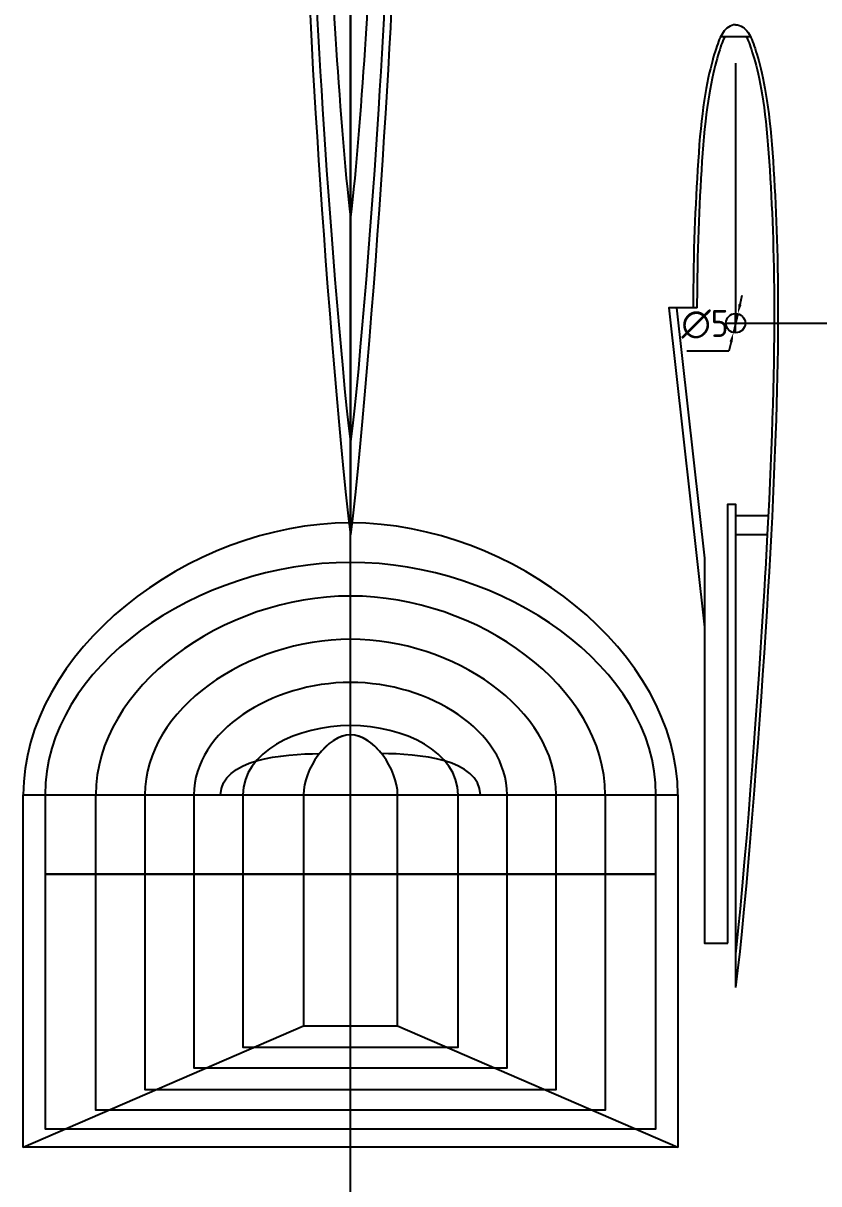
# Model space of a CAD drawing. Extents: x 426 to 4535, y 0 to 2050.
# Drawn here: x 1415 to 1621.6, y 399 to 700.4 of the extents above; entities that cross this region are included whole.
import ezdxf

# ---------------------------------------------------------------- set-up
doc = ezdxf.new("R2010")
doc.units = 0
doc.layers.get('0').update_dxf_attribs({"linetype": 'CONTINUOUS'})
doc.layers.get('DEFPOINTS').update_dxf_attribs({"linetype": 'CONTINUOUS'})
for name, color, linetype in [('AILE', 1, 'CONTINUOUS'), ('COUPLES', 140, 'CONTINUOUS'), ('DIM', 7, 'CONTINUOUS'), ('FUSELAGE', 5, 'CONTINUOUS'), ('NERVSTAB', 83, 'CONTINUOUS')]:
    doc.layers.add(name, color=color, linetype=linetype)
doc.styles.get("Standard").update_dxf_attribs({"font": 'ISOCP', "height": 7})
doc.dimstyles.new('ISO-25$3', dxfattribs={"dimtxt": 7, "dimasz": 2.5, "dimexe": 1.3, "dimexo": 0.6, "dimgap": 1.5, "dimtad": 0, "dimtih": 1, "dimtoh": 1, "dimdec": 4, "dimtxsty": 'STANDARD', "dimcen": 2.5, "dimazin": 3, "dimtfac": 1, "dimtdec": 4, "dimtmove": 0, "dimatfit": 3, "dimtvp": 1, "dimtolj": 1, "dimtzin": 0})

# ---------------------------------------------------------------- blocks, each defined once
blk = doc.blocks.new('PROFIL2')
at = {"layer": 'AILE'}
blk.add_line((-1522.2, 0), (1522.2, 0), dxfattribs=at)
for points in [[(-1522.2, 0, 0), (-1521.8, 6.3, 0), (-1520.4, 12.1, 0), (-1518.2, 17.6, 0), (-1515.2, 22.7, 0), (-1511.7, 27.4, 0), (-1507.6, 31.8, 0), (-1503.1, 35.8, 0), (-1498.3, 39.5, 0), (-1493.2, 42.8, 0), (-1487.8, 45.9, 0), (-1482.1, 48.7, 0), (-1476, 51.4, 0), (-1469.5, 54, 0), (-1462.5, 56.5, 0), (-1455, 59.1, 0), (-1447, 61.8, 0), (-1438.3, 64.5, 0), (-1429, 67.4, 0), (-1418.9, 70.4, 0), (-1408, 73.5, 0), (-1396.1, 76.6, 0), (-1383.3, 79.8, 0), (-1369.4, 83, 0), (-1354.4, 86.3, 0), (-1338.2, 89.5, 0), (-1320.8, 92.7, 0), (-1302.3, 95.9, 0), (-1282.7, 99, 0), (-1262, 102, 0), (-1240.2, 104.9, 0), (-1217.4, 107.6, 0), (-1193.7, 110.1, 0), (-1169, 112.5, 0), (-1143.6, 114.7, 0), (-1117.4, 116.7, 0), (-1090.8, 118.5, 0), (-1063.8, 120.2, 0), (-1036.6, 121.9, 0), (-1009.2, 123.4, 0), (-982, 124.8, 0), (-954.9, 126.1, 0), (-927.8, 127.4, 0), (-900.4, 128.6, 0), (-872.7, 129.7, 0), (-844.4, 130.7, 0), (-815.3, 131.6, 0), (-785.1, 132.3, 0), (-753.8, 133, 0), (-721, 133.5, 0), (-686.9, 133.9, 0), (-651.4, 134.1, 0), (-614.6, 134.2, 0), (-576.5, 134.1, 0), (-537.1, 133.8, 0), (-496.4, 133.3, 0), (-454.5, 132.7, 0), (-411.4, 131.8, 0), (-367, 130.8, 0), (-321.4, 129.5, 0), (-274.5, 128.1, 0), (-226.4, 126.5, 0), (-176.9, 124.6, 0), (-126.2, 122.6, 0), (-74.1, 120.3, 0), (-20.7, 117.9, 0), (34.2, 115.2, 0), (90.6, 112.4, 0), (148.5, 109.3, 0), (208.1, 105.9, 0), (269.4, 102.4, 0), (332.5, 98.5, 0), (397.5, 94.5, 0), (464.4, 90.1, 0), (533.1, 85.5, 0), (603.4, 80.7, 0), (675.2, 75.5, 0), (748.3, 70.2, 0), (822.5, 64.6, 0), (897.8, 58.7, 0), (973.8, 52.6, 0), (1050.5, 46.3, 0), (1126.8, 39.8, 0), (1201.7, 33.2, 0), (1274.4, 26.5, 0), (1343.8, 19.8, 0), (1408.9, 13.1, 0), (1468.7, 6.5, 0), (1522.2, 0, 0)], [(-1522.2, 0, 0), (-1521.8, -6.3, 0), (-1520.4, -12.1, 0), (-1518.2, -17.6, 0), (-1515.2, -22.7, 0), (-1511.7, -27.4, 0), (-1507.6, -31.8, 0), (-1503.1, -35.8, 0), (-1498.3, -39.5, 0), (-1493.2, -42.8, 0), (-1487.8, -45.9, 0), (-1482.1, -48.7, 0), (-1476, -51.4, 0), (-1469.5, -54, 0), (-1462.5, -56.5, 0), (-1455, -59.1, 0), (-1447, -61.8, 0), (-1438.3, -64.5, 0), (-1429, -67.4, 0), (-1418.9, -70.4, 0), (-1408, -73.5, 0), (-1396.1, -76.6, 0), (-1383.3, -79.8, 0), (-1369.4, -83, 0), (-1354.4, -86.3, 0), (-1338.2, -89.5, 0), (-1320.8, -92.7, 0), (-1302.3, -95.9, 0), (-1282.7, -99, 0), (-1262, -102, 0), (-1240.2, -104.9, 0), (-1217.4, -107.6, 0), (-1193.7, -110.1, 0), (-1169, -112.5, 0), (-1143.6, -114.7, 0), (-1117.4, -116.7, 0), (-1090.8, -118.5, 0), (-1063.8, -120.2, 0), (-1036.6, -121.8, 0), (-1009.2, -123.4, 0), (-982, -124.8, 0), (-954.9, -126.1, 0), (-927.8, -127.4, 0), (-900.4, -128.6, 0), (-872.7, -129.7, 0), (-844.4, -130.7, 0), (-815.3, -131.6, 0), (-785.1, -132.3, 0), (-753.8, -133, 0), (-721, -133.5, 0), (-686.9, -133.9, 0), (-651.4, -134.1, 0), (-614.6, -134.2, 0), (-576.5, -134.1, 0), (-537.1, -133.8, 0), (-496.4, -133.3, 0), (-454.5, -132.7, 0), (-411.4, -131.8, 0), (-367, -130.8, 0), (-321.4, -129.5, 0), (-274.5, -128.1, 0), (-226.4, -126.5, 0), (-176.9, -124.6, 0), (-126.2, -122.6, 0), (-74.1, -120.3, 0), (-20.7, -117.9, 0), (34.2, -115.2, 0), (90.6, -112.3, 0), (148.5, -109.3, 0), (208.1, -105.9, 0), (269.4, -102.4, 0), (332.5, -98.5, 0), (397.5, -94.5, 0), (464.4, -90.1, 0), (533.1, -85.5, 0), (603.4, -80.7, 0), (675.2, -75.5, 0), (748.3, -70.2, 0), (822.5, -64.6, 0), (897.8, -58.7, 0), (973.8, -52.6, 0), (1050.5, -46.3, 0), (1126.8, -39.8, 0), (1201.7, -33.2, 0), (1274.4, -26.5, 0), (1343.8, -19.8, 0), (1408.9, -13.1, 0), (1468.7, -6.5, 0), (1522.2, 0, 0)]]:
    blk.add_polyline3d(points, dxfattribs=at)
blk = doc.blocks.new('A$C9232')
at = {"layer": 'AILE', "xscale": 0.08212865312863628, "yscale": 0.08212865312863628, "zscale": 0.08212865312863628}
blk.add_blockref('PROFIL2', (125.07, 11.45), dxfattribs=at)
blk = doc.blocks.new('*D70')
at = {"color": 0, "linetype": 'BYBLOCK'}
for p, q in [((1601.17, 627.36), (1601.75, 629.79)), ((1600.58, 624.93), (1599.42, 620.07)), ((1600, 620), (1600, 625)), ((1597.5, 622.5), (1602.5, 622.5)), ((1598.25, 615.21), (1587.36, 615.21)), ((1598.83, 617.64), (1598.25, 615.21))]:
    blk.add_line(p, q, dxfattribs=at)
for points in [[(1600.76, 627.46), (1601.57, 627.26), (1600.58, 624.93)], [(1598.43, 617.74), (1599.24, 617.54), (1599.42, 620.07)]]:
    blk.add_solid(points, dxfattribs=at)
at = {"layer": 'DEFPOINTS', "color": 0, "linetype": 'BYBLOCK'}
for p in [(1600.58, 624.93), (1599.42, 620.07)]:
    blk.add_point(p, dxfattribs=at)
at = {"color": 0, "linetype": 'BYBLOCK', "insert": (1592.05, 622.21), "char_height": 7, "attachment_point": 5}
blk.add_mtext('\\A1;∅5', dxfattribs=at)

msp = doc.modelspace()

# ---------------------------------------------------------------- linework, layer by layer
msp.add_line((1500, 0), (1500, 2050))
at = {"layer": 'COUPLES'}
for points in [[(1420.67392, 500), (1420.67392, 479.42446), (1579.32608, 479.42446), (1579.32608, 500)], [(1566.15099, 500), (1566.15099, 418.05311), (1433.84901, 418.05311), (1433.84901, 500)], [(1446.592, 500), (1446.592, 423.45792), (1553.408, 423.45792), (1553.408, 500)], [(1459.335, 500), (1459.335, 429.1133), (1540.665, 429.1133), (1540.665, 500)], [(1472.07799, 500), (1472.07799, 434.50215), (1527.92201, 434.50215), (1527.92201, 500)]]:
    msp.add_lwpolyline(points, dxfattribs=at)
msp.add_lwpolyline([(1420.67392, 479.42446), (1420.67392, 413.23645), (1579.32608, 413.23645), (1579.32608, 479.42446)], close=True, dxfattribs=at)
at = {"layer": 'COUPLES', "start_tangent": (0, 1), "end_tangent": (0, -1)}
for points in [[(1579.32608, 500), (1500, 560.37857), (1420.67392, 500)], [(1566.15099, 500), (1500, 551.62546), (1433.84901, 500)], [(1553.408, 500), (1500, 540.41033), (1446.592, 500)], [(1540.665, 500), (1500, 529.1952), (1459.335, 500)], [(1527.92201, 500), (1500, 517.98007), (1472.07799, 500)]]:
    msp.add_spline(points, degree=3, dxfattribs=at)
at = {"layer": 'FUSELAGE'}
for points in [[(1584.65294, 626.4816), (1582.64041, 626.4816), (1591.94278, 543.53675)], [(1415, 408.47347), (1415, 500), (1585, 500), (1585, 408.47347)], [(1487.76443, 500), (1487.76443, 440), (1512.23609, 440), (1512.23609, 500)]]:
    msp.add_lwpolyline(points, dxfattribs=at)
msp.add_lwpolyline([(1487.76443, 440), (1512.23609, 440), (1585, 408.47347), (1415, 408.47347)], close=True, dxfattribs=at)
at = {"layer": 'FUSELAGE', "start_tangent": (0, 1)}
for points, end_tangent in [([(1585, 500), (1499.9998, 570.62219), (1415, 500)], (0, -1)), ([(1533.72264, 500), (1508.0775, 510.69605)], (-1, 0))]:
    msp.add_spline(points, degree=3, dxfattribs=dict(at, end_tangent=end_tangent))
at = {"layer": 'FUSELAGE', "color": 150, "start_tangent": (0, 1), "end_tangent": (0, -1)}
msp.add_spline([(1512.23609, 500), (1500, 515.57131), (1487.76443, 500)], degree=3, dxfattribs=at)
at = {"layer": 'FUSELAGE'}
msp.add_open_spline([(1508.0775, 510.69605), (1505.82502, 513.53848), (1500.00005, 517.60418), (1494.17523, 513.53842), (1491.92288, 510.69605)], degree=3, knots=[10.376050749, 10.376050749, 10.376050749, 10.376050749, 19.803728747, 29.231125285, 29.231125285, 29.231125285, 29.231125285], dxfattribs=at)
msp.add_open_spline([(1466.27736, 500), (1466.27736, 509.26222), (1482.66063, 510.69604), (1491.92288, 510.69605)], degree=3, dxfattribs=at)
at = {"layer": 'NERVSTAB'}
for points in [[(1600, 700), (1599.48654, 699.9606), (1599.00541, 699.84622), (1598.55591, 699.66478), (1598.13738, 699.42424), (1597.74912, 699.13255), (1597.39048, 698.79764), (1597.06076, 698.42746), (1596.75929, 698.02996), (1596.48469, 697.61112), (1596.23283, 697.16911), (1595.99886, 696.70014), (1595.77796, 696.20041), (1595.56529, 695.66613), (1595.35602, 695.0935), (1595.14531, 694.47875), (1594.92832, 693.81807), (1594.70126, 693.10726), (1594.46446, 692.34052), (1594.2193, 691.51163), (1593.96714, 690.61436), (1593.70935, 689.6425), (1593.44731, 688.58982), (1593.18239, 687.45012), (1592.91596, 686.21716), (1592.6495, 684.88624), (1592.38498, 683.45861), (1592.12446, 681.93703), (1591.87003, 680.32427), (1591.62375, 678.62307), (1591.38769, 676.83621), (1591.16394, 674.96645), (1590.95456, 673.01653), (1590.76106, 670.99073), (1590.58264, 668.89928), (1590.41794, 666.75394), (1590.26561, 664.56644), (1590.12426, 662.34854), (1589.99255, 660.11197), (1589.86911, 657.86848), (1589.75258, 655.62982), (1589.64193, 653.40301), (1589.53748, 651.17619), (1589.43991, 648.93278), (1589.34988, 646.6562), (1589.26807, 644.32988), (1589.19512, 641.93724), (1589.13172, 639.46169), (1589.07853, 636.88666), (1589.03621, 634.19867), (1589.00547, 631.3967), (1588.98698, 628.48281), (1588.98331, 626.47927)], [(1600, 700), (1600.51346, 699.9606), (1600.99459, 699.84622), (1601.44409, 699.66478), (1601.86262, 699.42424), (1602.25088, 699.13255), (1602.60952, 698.79764), (1602.93924, 698.42746), (1603.24071, 698.02996), (1603.51531, 697.61112), (1603.76717, 697.16911), (1604.00114, 696.70014), (1604.22204, 696.20041), (1604.43471, 695.66613), (1604.64398, 695.0935), (1604.85469, 694.47875), (1605.07168, 693.81807), (1605.29874, 693.10726), (1605.53554, 692.34052), (1605.7807, 691.51163), (1606.03286, 690.61436), (1606.29065, 689.6425), (1606.55269, 688.58982), (1606.81761, 687.45012), (1607.08404, 686.21716), (1607.3505, 684.88624), (1607.61502, 683.45861), (1607.87554, 681.93703), (1608.12997, 680.32427), (1608.37625, 678.62307), (1608.61231, 676.83621), (1608.83606, 674.96645), (1609.04544, 673.01653), (1609.23894, 670.99073), (1609.41736, 668.89928), (1609.58206, 666.75394), (1609.73439, 664.56644), (1609.87574, 662.34854), (1610.00745, 660.11197), (1610.13089, 657.86848), (1610.24742, 655.62982), (1610.35807, 653.40301), (1610.46252, 651.17619), (1610.56009, 648.93278), (1610.65012, 646.6562), (1610.73193, 644.32988), (1610.80488, 641.93724), (1610.86828, 639.46169), (1610.92147, 636.88666), (1610.96379, 634.19867), (1610.99453, 631.3967), (1611.01302, 628.48281), (1611.01856, 625.45907), (1611.01044, 622.32756), (1610.98799, 619.09034), (1610.95051, 615.74949), (1610.89731, 612.30708), (1610.8278, 608.7646), (1610.74188, 605.12124), (1610.63954, 601.37564), (1610.52079, 597.5264), (1610.38564, 593.57214), (1610.23407, 589.51148), (1610.0661, 585.34305), (1609.88173, 581.06545), (1609.68084, 576.6765), (1609.46287, 572.1708), (1609.22714, 567.54211), (1608.97296, 562.78423), (1608.69965, 557.89094), (1608.40654, 552.85602), (1608.09294, 547.67324), (1607.75817, 542.3364), (1607.40172, 536.8425), (1607.02374, 531.20144), (1606.62457, 525.42635), (1606.20452, 519.53034), (1605.76393, 513.52655), (1605.30312, 507.4281), (1604.82242, 501.24811), (1604.32215, 494.99971), (1603.80332, 488.70742), (1603.26962, 482.44136), (1602.72542, 476.28305), (1602.17508, 470.31398), (1601.62299, 464.61569), (1601.0735, 459.26968), (1600.53099, 454.35747), (1599.99982, 449.96058)], [(1597.28741, 697), (1597.11533, 696.69801), (1596.90408, 696.27455), (1596.70015, 695.81321), (1596.49965, 695.30951), (1596.29872, 694.75972), (1596.09337, 694.1606), (1595.87966, 693.5099), (1595.65531, 692.80757), (1595.4217, 692.05116), (1595.18016, 691.23453), (1594.93183, 690.35088), (1594.67789, 689.39351), (1594.41958, 688.35582), (1594.15819, 687.23129), (1593.89501, 686.01339), (1593.63146, 684.69698), (1593.36949, 683.28313), (1593.11123, 681.77473), (1592.8588, 680.1747), (1592.61432, 678.48595), (1592.37988, 676.71131), (1592.15757, 674.85365), (1591.94947, 672.9156), (1591.75701, 670.90068), (1591.57938, 668.81851), (1591.41528, 666.68093), (1591.26339, 664.49991), (1591.12239, 662.28735), (1590.99094, 660.05511), (1590.86769, 657.81502), (1590.75129, 655.57901), (1590.64076, 653.35477), (1590.53646, 651.13104), (1590.43905, 648.8913), (1590.34919, 646.61887), (1590.26753, 644.29707), (1590.19473, 641.9092), (1590.13146, 639.43856), (1590.07836, 636.86846), (1590.03613, 634.18532), (1590.00543, 631.38804), (1589.97428, 626.47873)], [(1596.14846, 697), (1603.85154, 697)], [(1602.71259, 697), (1602.88467, 696.69801), (1603.09592, 696.27455), (1603.29985, 695.81321), (1603.50035, 695.30951), (1603.70128, 694.75972), (1603.90663, 694.1606), (1604.12034, 693.5099), (1604.34469, 692.80757), (1604.5783, 692.05116), (1604.81984, 691.23453), (1605.06817, 690.35088), (1605.32211, 689.39351), (1605.58042, 688.35582), (1605.84181, 687.23129), (1606.10499, 686.01339), (1606.36854, 684.69698), (1606.63051, 683.28313), (1606.88877, 681.77473), (1607.1412, 680.1747), (1607.38568, 678.48595), (1607.62012, 676.71131), (1607.84243, 674.85365), (1608.05053, 672.9156), (1608.24299, 670.90068), (1608.42062, 668.81851), (1608.58472, 666.68093), (1608.73661, 664.49991), (1608.87761, 662.28735), (1609.00906, 660.05511), (1609.13231, 657.81502), (1609.24871, 655.57901), (1609.35924, 653.35477), (1609.46354, 651.13104), (1609.56095, 648.8913), (1609.65081, 646.61887), (1609.73247, 644.29707), (1609.80527, 641.9092), (1609.86854, 639.43856), (1609.92164, 636.86846), (1609.96387, 634.18532), (1609.99457, 631.38804), (1610.01303, 628.47872), (1610.01855, 625.45945), (1610.01045, 622.33232), (1609.98803, 619.09942), (1609.9506, 615.76283), (1609.89746, 612.32461), (1609.82803, 608.78619), (1609.7422, 605.14669), (1609.63996, 601.40471), (1609.52132, 597.55889), (1609.38627, 593.60787), (1609.23483, 589.55026), (1609.06697, 585.38471), (1608.88272, 581.10984), (1608.68195, 576.72353), (1608.4641, 572.22039), (1608.2285, 567.59422), (1607.74266, 558.5)], [(1600, 690), (1600, 622.5), (1937.04552, 622.5), (1971.74133, 670.5921)], [(1589.98589, 626.47872), (1584.65294, 626.4816), (1591.94278, 561.4816)], [(1598, 461.4816), (1598, 575.46207), (1600, 575.46207), (1600, 449.96207)], [(1608.47763, 572.5), (1600, 572.5)], [(1608.22346, 567.5), (1600, 567.5)], [(1591.94278, 561.4816), (1591.94278, 461.4816), (1598, 461.4816)], [(1607.73211, 558.5), (1607.70128, 557.94788), (1607.4083, 552.91527), (1607.09483, 547.73474), (1606.7602, 542.40008), (1606.40388, 536.9083), (1606.02605, 531.26935), (1605.62702, 525.49636), (1605.20712, 519.60247), (1604.76669, 513.60082), (1604.30605, 507.50455), (1603.82552, 501.32679), (1603.32544, 495.0807), (1602.80681, 488.79095), (1602.27336, 482.52781), (1601.72947, 476.37296), (1601.17952, 470.40811), (1600.62793, 464.71503), (1600.07913, 459.37569), (1600, 458.65924)], [(1600, 449.96207), (1600.00018, 449.96058)]]:
    msp.add_lwpolyline(points, dxfattribs=at)
msp.add_circle((1600, 622.5), 2.5, dxfattribs=at)

# ---------------------------------------------------------------- block references
at = {"rotation": 270}
for p, xscale, yscale, zscale in [((1487.17229, 847.69693), 1.120322343162464, 1.120322343162464, 1.120322343162464), ((1489.29821, 825.45927), 0.93465242331096, 0.93465242331096, 0.93465242331096), ((1494.25681, 775.43954), 0.5015876124976202, 0.5015876124976202, 0.5015876124976202)]:
    msp.add_blockref('A$C9232', p, dxfattribs=dict(at, xscale=xscale, yscale=yscale, zscale=zscale))

# ---------------------------------------------------------------- dimensions: what is measured, and where the dimension line sits
at = {"layer": 'DIM'}
dim = msp.add_diameter_dim_2p(p1=(1600.58398, 624.93084), p2=(1599.41602, 620.06916), dimstyle='ISO-25$3', dxfattribs=at)
dim.commit()
dim.dimension.update_dxf_attribs({"geometry": '*D70', "text_midpoint": (1592.05307, 622.20749)})

doc.saveas('drawing.dxf')
